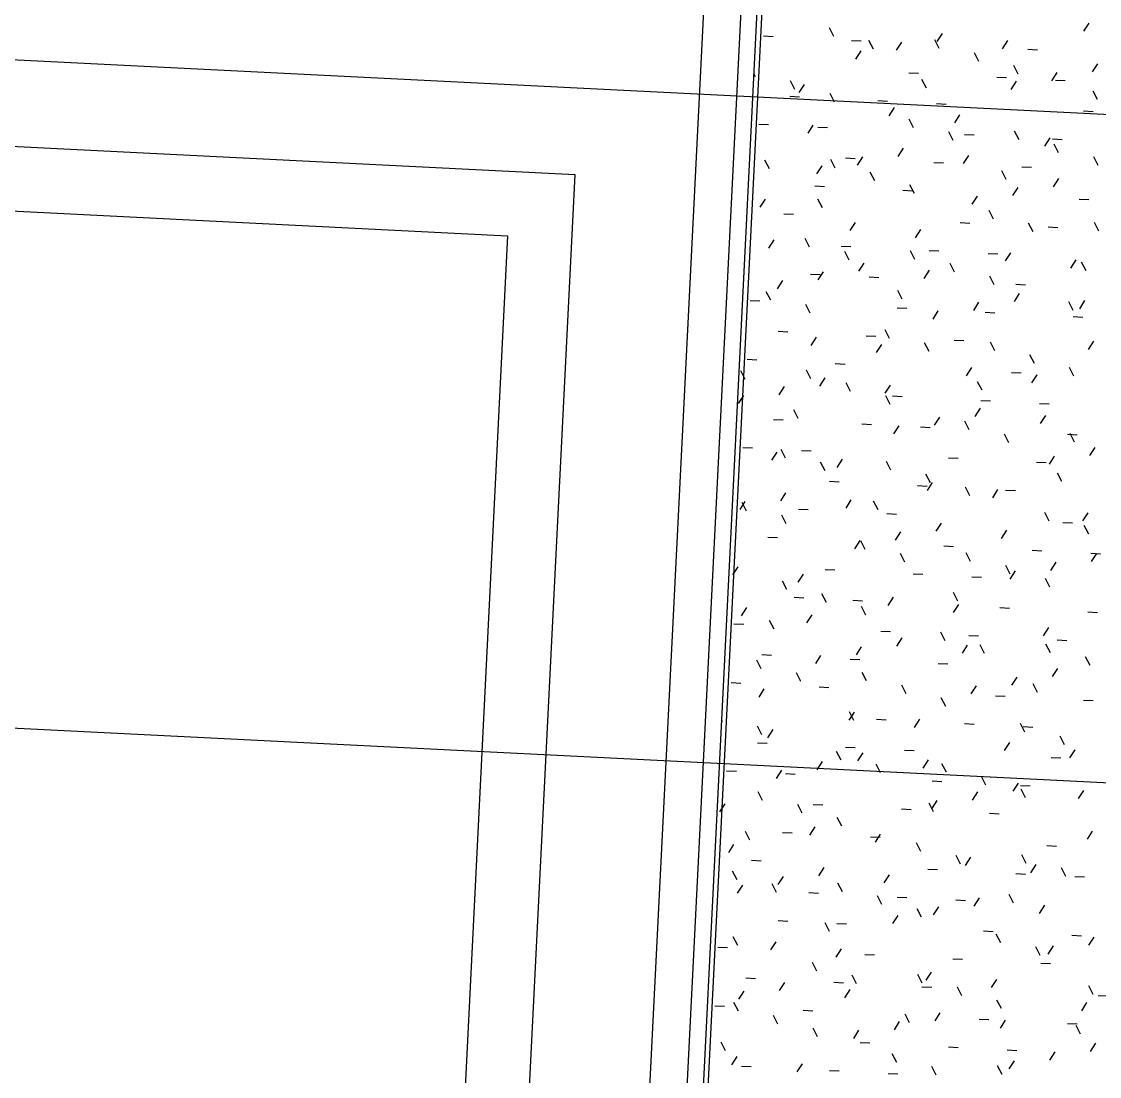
# Model space of a CAD drawing. Extents: x 549999 to 550212, y 1838161 to 1838467.
# Drawn here: x 550157.688 to 550161.04, y 1838348.997 to 1838352.275 of the extents above; entities that cross this region are included whole.
import ezdxf

# ---------------------------------------------------------------- set-up
doc = ezdxf.new("R2010")
doc.units = 0
for name, color, linetype in [('Level 15', 7, 'Continuous'), ('Level 18', 7, 'Continuous'), ('Level 36', 7, 'Continuous'), ('Level 4', 7, 'Continuous'), ('Level 8', 7, 'Continuous')]:
    doc.layers.add(name, color=color, linetype=linetype)

# ---------------------------------------------------------------- blocks, each defined once
blk = doc.blocks.new('FLOO13')
at = {"layer": 'Level 8'}
for p, q in [((-871.49, 547.1), (-1081.49, 547.1)), ((-871.49, -462.9), (-871.49, 547.1)), ((-1101.49, 527.1), (-891.49, 527.1)), ((-891.49, 527.1), (-891.49, -482.9))]:
    blk.add_line(p, q, dxfattribs=at)

msp = doc.modelspace()

# ---------------------------------------------------------------- linework, layer by layer
at = {"layer": 'Level 15'}
for p, q in [((550161.0066, 1838352.2706), (550160.9902, 1838352.2452)), ((550159.9946, 1838352.2305), (550160.0248, 1838352.229)), ((550160.2138, 1838352.2289), (550160.2001, 1838352.2558)), ((550160.5505, 1838352.2386), (550160.5342, 1838352.2133)), ((550160.2686, 1838352.2168), (550160.2988, 1838352.2153)), ((550160.3369, 1838352.1893), (550160.3231, 1838352.2161)), ((550160.4241, 1838352.2114), (550160.4077, 1838352.1861)), ((550160.5414, 1838352.1913), (550160.5276, 1838352.2181)), ((550160.7538, 1838352.2162), (550160.7374, 1838352.1908)), ((550160.2977, 1838352.1842), (550160.2813, 1838352.1589)), ((550160.6644, 1838352.1516), (550160.6507, 1838352.1785)), ((550160.8166, 1838352.1894), (550160.8467, 1838352.1879)), ((550160.7875, 1838352.112), (550160.7738, 1838352.1388)), ((550161.0338, 1838352.1441), (550161.0174, 1838352.1188)), ((550159.9697, 1838352.1038), (550159.9646, 1838352.1137)), ((550160.4467, 1838352.1163), (550160.4768, 1838352.1148)), ((550160.5017, 1838352.0682), (550160.4879, 1838352.0951)), ((550160.7207, 1838352.1026), (550160.7508, 1838352.1011)), ((550160.9074, 1838352.117), (550160.891, 1838352.0916)), ((550160.9033, 1838352.0935), (550160.9335, 1838352.092)), ((550160.0928, 1838352.0641), (550160.079, 1838352.091)), ((550160.1216, 1838352.0802), (550160.1053, 1838352.0549)), ((550160.781, 1838352.0898), (550160.7646, 1838352.0644)), ((550161.0337, 1838352.0326), (550161.0199, 1838352.0595)), ((550160.0768, 1838352.0433), (550160.107, 1838352.0418)), ((550160.2159, 1838352.0245), (550160.2021, 1838352.0513)), ((550160.3508, 1838352.0296), (550160.3809, 1838352.0281)), ((550160.4017, 1838352.0082), (550160.3853, 1838351.9828)), ((550160.5335, 1838352.0204), (550160.5636, 1838352.0189)), ((550160.9901, 1838351.9976), (550161.0202, 1838351.9961)), ((550160.462, 1838351.9451), (550160.4483, 1838351.972)), ((550160.6049, 1838351.9858), (550160.5885, 1838351.9604)), ((550159.9809, 1838351.9565), (550160.0111, 1838351.955)), ((550160.1488, 1838351.9538), (550160.1325, 1838351.9285)), ((550160.1636, 1838351.9474), (550160.1937, 1838351.9459)), ((550160.5851, 1838351.9055), (550160.5713, 1838351.9323)), ((550160.6202, 1838351.9245), (550160.6504, 1838351.923)), ((550160.7896, 1838351.9075), (550160.7758, 1838351.9344)), ((550160.885, 1838351.9137), (550160.8686, 1838351.8884)), ((550160.8942, 1838351.9109), (550160.9243, 1838351.9093)), ((550160.9126, 1838351.8678), (550160.8989, 1838351.8947)), ((550160.4289, 1838351.8818), (550160.4125, 1838351.8564)), ((550160.6321, 1838351.8593), (550160.6157, 1838351.834)), ((550160.0135, 1838351.818), (550159.9997, 1838351.8448)), ((550160.176, 1838351.8274), (550160.1596, 1838351.802)), ((550160.2179, 1838351.82), (550160.2041, 1838351.8469)), ((550160.2504, 1838351.8515), (550160.2805, 1838351.85)), ((550160.3024, 1838351.8546), (550160.2861, 1838351.8292)), ((550160.5243, 1838351.8378), (550160.5545, 1838351.8363)), ((550160.7983, 1838351.8241), (550160.8284, 1838351.8226)), ((550161.0357, 1838351.8282), (550161.022, 1838351.855)), ((550160.341, 1838351.7803), (550160.3272, 1838351.8072)), ((550160.7499, 1838351.7844), (550160.7361, 1838351.8113)), ((550160.1545, 1838351.7647), (550160.1846, 1838351.7632)), ((550160.4641, 1838351.7407), (550160.4503, 1838351.7675)), ((550160.7857, 1838351.7601), (550160.7693, 1838351.7348)), ((550160.9121, 1838351.7873), (550160.8958, 1838351.7619)), ((550160, 1838351.7234), (550159.9836, 1838351.698)), ((550160.1782, 1838351.6969), (550160.1645, 1838351.7238)), ((550160.4284, 1838351.751), (550160.4586, 1838351.7495)), ((550160.6593, 1838351.7329), (550160.6429, 1838351.7076)), ((550160.9764, 1838351.7236), (550161.0065, 1838351.7221)), ((550160.0586, 1838351.678), (550160.0887, 1838351.6765)), ((550160.7102, 1838351.6613), (550160.6965, 1838351.6882)), ((550160.28, 1838351.6513), (550160.2636, 1838351.626)), ((550160.4833, 1838351.6289), (550160.4669, 1838351.6036)), ((550160.6065, 1838351.6506), (550160.6367, 1838351.6491)), ((550160.8333, 1838351.6217), (550160.8196, 1838351.6485)), ((550160.8805, 1838351.6369), (550160.9106, 1838351.6354)), ((550161.0378, 1838351.6237), (550161.024, 1838351.6506)), ((550160.0272, 1838351.597), (550160.0108, 1838351.5716)), ((550160.1386, 1838351.5738), (550160.1248, 1838351.6007)), ((550160.2367, 1838351.5775), (550160.2668, 1838351.576)), ((550160.2617, 1838351.5342), (550160.2479, 1838351.561)), ((550160.4661, 1838351.5362), (550160.4524, 1838351.5631)), ((550160.5106, 1838351.5638), (550160.5408, 1838351.5623)), ((550160.7633, 1838351.5569), (550160.7469, 1838351.5315)), ((550160.3072, 1838351.5249), (550160.2908, 1838351.4996)), ((550160.5892, 1838351.4966), (550160.5754, 1838351.5234)), ((550160.6933, 1838351.5547), (550160.7234, 1838351.5532)), ((550160.9665, 1838351.5344), (550160.9502, 1838351.5091)), ((550160.9981, 1838351.5006), (550160.9843, 1838351.5275)), ((550160.1408, 1838351.4907), (550160.1709, 1838351.4892)), ((550160.1808, 1838351.4977), (550160.1644, 1838351.4724)), ((550160.5104, 1838351.5025), (550160.4941, 1838351.4771)), ((550160.0544, 1838351.4705), (550160.038, 1838351.4452)), ((550160.3234, 1838351.4816), (550160.3536, 1838351.4801)), ((550160.7123, 1838351.4569), (550160.6985, 1838351.4837)), ((550160.78, 1838351.4588), (550160.8102, 1838351.4573)), ((550160.0175, 1838351.409), (550160.0038, 1838351.4359)), ((550160.4265, 1838351.4131), (550160.4127, 1838351.44)), ((550160.7905, 1838351.4304), (550160.7741, 1838351.4051)), ((550159.9535, 1838351.4086), (550159.9837, 1838351.407)), ((550160.1406, 1838351.3694), (550160.1269, 1838351.3962)), ((550160.6641, 1838351.4033), (550160.6477, 1838351.3779)), ((550160.9584, 1838351.3776), (550160.9447, 1838351.4044)), ((550160.9937, 1838351.408), (550160.9773, 1838351.3827)), ((550160.4102, 1838351.3857), (550160.4403, 1838351.3842)), ((550160.5376, 1838351.3761), (550160.5213, 1838351.3507)), ((550160.6842, 1838351.372), (550160.7143, 1838351.3705)), ((550160.9581, 1838351.3583), (550160.9883, 1838351.3568)), ((550160.0403, 1838351.3127), (550160.0704, 1838351.3112)), ((550160.1584, 1838351.2945), (550160.142, 1838351.2691)), ((550160.3143, 1838351.299), (550160.3444, 1838351.2975)), ((550160.3868, 1838351.2901), (550160.373, 1838351.3169)), ((550160.3616, 1838351.2721), (550160.3452, 1838351.2467)), ((550160.5099, 1838351.2504), (550160.4961, 1838351.2772)), ((550160.5883, 1838351.2853), (550160.6184, 1838351.2838)), ((550160.7143, 1838351.2524), (550160.7006, 1838351.2793)), ((550161.0209, 1838351.2816), (550161.0045, 1838351.2562)), ((550159.9444, 1838351.2259), (550159.9746, 1838351.2244)), ((550160.8374, 1838351.2128), (550160.8236, 1838351.2396)), ((550159.9382, 1838351.1629), (550159.9244, 1838351.1897)), ((550160.1427, 1838351.1649), (550160.1289, 1838351.1918)), ((550160.2184, 1838351.2122), (550160.2485, 1838351.2107)), ((550160.6416, 1838351.2), (550160.6253, 1838351.1747)), ((550160.9605, 1838351.1731), (550160.9467, 1838351.2)), ((550160.1856, 1838351.1681), (550160.1692, 1838351.1427)), ((550160.6747, 1838351.1294), (550160.6609, 1838351.1562)), ((550160.7663, 1838351.1848), (550160.7965, 1838351.1833)), ((550160.8449, 1838351.1776), (550160.8285, 1838351.1523)), ((550160.0591, 1838351.1409), (550160.0428, 1838351.1155)), ((550160.2658, 1838351.1253), (550160.252, 1838351.1521)), ((550160.3888, 1838351.1456), (550160.3724, 1838351.1203)), ((550159.9327, 1838351.1137), (550159.9163, 1838351.0883)), ((550160.3888, 1838351.0856), (550160.3751, 1838351.1125)), ((550160.3965, 1838351.1117), (550160.4266, 1838351.1102)), ((550160.6705, 1838351.098), (550160.7006, 1838351.0965)), ((550160.8531, 1838351.0889), (550160.8832, 1838351.0874)), ((550160.103, 1838351.0418), (550160.0892, 1838351.0687)), ((550160.6688, 1838351.0736), (550160.6525, 1838351.0483)), ((550160.0266, 1838351.0387), (550160.0567, 1838351.0372)), ((550160.3006, 1838351.025), (550160.3307, 1838351.0235)), ((550160.416, 1838351.0192), (550160.3996, 1838350.9939)), ((550160.5424, 1838351.0464), (550160.526, 1838351.0211)), ((550160.635, 1838351.0063), (550160.6212, 1838351.0331)), ((550160.8721, 1838351.0512), (550160.8557, 1838351.0258)), ((550160.4832, 1838351.0159), (550160.5134, 1838351.0143)), ((550160.7581, 1838350.9666), (550160.7443, 1838350.9935)), ((550160.9399, 1838350.993), (550160.97, 1838350.9915)), ((550160.9625, 1838350.9687), (550160.9488, 1838350.9955)), ((550159.9307, 1838350.9519), (550159.9609, 1838350.9504)), ((550160.0367, 1838350.9376), (550160.0203, 1838350.9123)), ((550160.0633, 1838350.9188), (550160.0496, 1838350.9456)), ((550160.1134, 1838350.9428), (550160.1435, 1838350.9413)), ((550160.57, 1838350.92), (550160.6001, 1838350.9185)), ((550160.8992, 1838350.9247), (550160.8829, 1838350.8994)), ((550161.0257, 1838350.9519), (550161.0093, 1838350.9266)), ((550160.1864, 1838350.8791), (550160.1727, 1838350.906)), ((550160.2399, 1838350.9152), (550160.2236, 1838350.8899)), ((550160.3909, 1838350.8811), (550160.3771, 1838350.908)), ((550160.844, 1838350.9063), (550160.8741, 1838350.9048)), ((550160.514, 1838350.8415), (550160.5002, 1838350.8683)), ((550160.9229, 1838350.8456), (550160.9091, 1838350.8724)), ((550160.2001, 1838350.8469), (550160.2303, 1838350.8454)), ((550160.4741, 1838350.8332), (550160.5042, 1838350.8317)), ((550160.52, 1838350.8432), (550160.5036, 1838350.8178)), ((550160.637, 1838350.8018), (550160.6233, 1838350.8287)), ((550160.7232, 1838350.8207), (550160.7068, 1838350.7954)), ((550160.7481, 1838350.8195), (550160.7782, 1838350.818)), ((550160.0639, 1838350.8112), (550160.0475, 1838350.7859)), ((550160.2671, 1838350.7888), (550160.2508, 1838350.7634)), ((550160.3512, 1838350.7581), (550160.3375, 1838350.7849)), ((550159.9375, 1838350.784), (550159.9211, 1838350.7587)), ((550159.9423, 1838350.754), (550159.9285, 1838350.7808)), ((550160.1042, 1838350.7601), (550160.1344, 1838350.7586)), ((550160.0654, 1838350.7143), (550160.0516, 1838350.7412)), ((550160.3782, 1838350.7464), (550160.4084, 1838350.7449)), ((550160.8832, 1838350.7225), (550160.8694, 1838350.7493)), ((550160.9262, 1838350.719), (550160.9563, 1838350.7175)), ((550161.0032, 1838350.7487), (550160.9869, 1838350.7234)), ((550160.4207, 1838350.6896), (550160.4044, 1838350.6642)), ((550160.5472, 1838350.7168), (550160.5308, 1838350.6914)), ((550160.7504, 1838350.6943), (550160.734, 1838350.669)), ((550161.0063, 1838350.6828), (550160.9925, 1838350.7097)), ((550160.0083, 1838350.6734), (550160.0385, 1838350.6719)), ((550160.2943, 1838350.6624), (550160.2779, 1838350.637)), ((550160.3116, 1838350.635), (550160.2978, 1838350.6618)), ((550160.4346, 1838350.5953), (550160.4209, 1838350.6222)), ((550160.5563, 1838350.646), (550160.5864, 1838350.6445)), ((550160.6391, 1838350.5974), (550160.6253, 1838350.6242)), ((550160.8303, 1838350.6323), (550160.8604, 1838350.6308)), ((550161.0129, 1838350.6232), (550161.0431, 1838350.6217)), ((550161.0304, 1838350.6223), (550161.0141, 1838350.5969)), ((550160.7622, 1838350.5577), (550160.7484, 1838350.5845)), ((550160.904, 1838350.5951), (550160.8876, 1838350.5697)), ((550159.915, 1838350.5808), (550159.8987, 1838350.5555)), ((550160.1183, 1838350.5584), (550160.1019, 1838350.533)), ((550160.1864, 1838350.5729), (550160.2166, 1838350.5714)), ((550160.4604, 1838350.5592), (550160.4905, 1838350.5577)), ((550160.6431, 1838350.5501), (550160.6732, 1838350.5486)), ((550160.7776, 1838350.5679), (550160.7612, 1838350.5426)), ((550160.0674, 1838350.5099), (550160.0537, 1838350.5367)), ((550160.8853, 1838350.518), (550160.8715, 1838350.5449)), ((550160.0905, 1838350.4862), (550160.1207, 1838350.4847)), ((550160.1905, 1838350.4702), (550160.1767, 1838350.497)), ((550160.3983, 1838350.4863), (550160.3819, 1838350.461)), ((550160.5994, 1838350.4743), (550160.5857, 1838350.5011)), ((550159.9422, 1838350.4544), (550159.9259, 1838350.429)), ((550160.2732, 1838350.477), (550160.3033, 1838350.4755)), ((550160.3136, 1838350.4305), (550160.2998, 1838350.4574)), ((550160.6015, 1838350.4639), (550160.5852, 1838350.4386)), ((550160.7298, 1838350.4542), (550160.76, 1838350.4527)), ((550160.1455, 1838350.4319), (550160.1291, 1838350.4066)), ((550161.0038, 1838350.4405), (550161.0339, 1838350.439)), ((550159.9033, 1838350.404), (550159.9335, 1838350.4025)), ((550160.0278, 1838350.3868), (550160.014, 1838350.4136)), ((550160.8816, 1838350.3919), (550160.8652, 1838350.3665)), ((550160.36, 1838350.3811), (550160.3901, 1838350.3796)), ((550160.4255, 1838350.3599), (550160.4091, 1838350.3346)), ((550160.5598, 1838350.3512), (550160.546, 1838350.378)), ((550160.6339, 1838350.3674), (550160.6641, 1838350.3659)), ((550160.9079, 1838350.3537), (550160.938, 1838350.3522)), ((550160.2991, 1838350.3327), (550160.2827, 1838350.3074)), ((550160.6287, 1838350.3375), (550160.6124, 1838350.3121)), ((550160.6828, 1838350.3115), (550160.6691, 1838350.3384)), ((550160.8873, 1838350.3136), (550160.8735, 1838350.3404)), ((550159.9881, 1838350.2637), (550159.9743, 1838350.2905)), ((550159.9901, 1838350.3081), (550160.0202, 1838350.3066)), ((550160.1727, 1838350.3055), (550160.1563, 1838350.2802)), ((550160.2641, 1838350.2944), (550160.2942, 1838350.2929)), ((550161.0104, 1838350.2739), (550160.9966, 1838350.3008)), ((550160.1112, 1838350.224), (550160.0974, 1838350.2509)), ((550160.3156, 1838350.2261), (550160.3019, 1838350.2529)), ((550160.538, 1838350.2807), (550160.5682, 1838350.2792)), ((550160.9088, 1838350.2654), (550160.8924, 1838350.2401)), ((550159.8942, 1838350.2213), (550159.9243, 1838350.2198)), ((550160.7824, 1838350.2382), (550160.766, 1838350.2129)), ((550160.8476, 1838350.1905), (550160.8339, 1838350.2173)), ((550159.9966, 1838350.2015), (550159.9802, 1838350.1762)), ((550160.1682, 1838350.2076), (550160.1983, 1838350.2061)), ((550160.4387, 1838350.1864), (550160.425, 1838350.2133)), ((550160.6559, 1838350.2111), (550160.6396, 1838350.1857)), ((550160.5618, 1838350.1467), (550160.548, 1838350.1736)), ((550160.7161, 1838350.1802), (550160.7463, 1838350.1787)), ((550160.9901, 1838350.1665), (550161.0202, 1838350.165)), ((550160.2767, 1838350.1295), (550160.2603, 1838350.1041)), ((550160.276, 1838350.103), (550160.2622, 1838350.1298)), ((550159.8671, 1838350.0989), (550159.8642, 1838350.1045)), ((550159.9901, 1838350.0592), (550159.9764, 1838350.0861)), ((550160.3463, 1838350.1072), (550160.3764, 1838350.1057)), ((550160.4799, 1838350.1071), (550160.4635, 1838350.0817)), ((550160.6202, 1838350.0935), (550160.6504, 1838350.092)), ((550160.808, 1838350.0674), (550160.7942, 1838350.0943)), ((550160.8029, 1838350.0843), (550160.833, 1838350.0828)), ((550160.0238, 1838350.0751), (550160.0074, 1838350.0498)), ((550160.9311, 1838350.0277), (550160.9173, 1838350.0546)), ((550159.9764, 1838350.0341), (550160.0065, 1838350.0326)), ((550160.2504, 1838350.0204), (550160.2805, 1838350.0189)), ((550160.7599, 1838350.035), (550160.7436, 1838350.0097)), ((550160.2363, 1838349.9799), (550160.2225, 1838350.0068)), ((550160.3038, 1838350.0031), (550160.2875, 1838349.9777)), ((550160.433, 1838350.0113), (550160.4632, 1838350.0098)), ((550160.5071, 1838349.9806), (550160.4907, 1838349.9553)), ((550160.8896, 1838349.9884), (550160.9198, 1838349.9869)), ((550160.9632, 1838350.0126), (550160.9468, 1838349.9872)), ((550159.8805, 1838349.9473), (550159.9106, 1838349.9458)), ((550160.051, 1838349.9487), (550160.0346, 1838349.9233)), ((550160.1774, 1838349.9759), (550160.161, 1838349.9505)), ((550160.3594, 1838349.9402), (550160.3456, 1838349.9671)), ((550160.5638, 1838349.9423), (550160.5501, 1838349.9691)), ((550160.0631, 1838349.9382), (550160.0933, 1838349.9367)), ((550160.5198, 1838349.9154), (550160.5499, 1838349.9139)), ((550160.6869, 1838349.9026), (550160.6732, 1838349.9295)), ((550159.9922, 1838349.8548), (550159.9784, 1838349.8816)), ((550160.6607, 1838349.8814), (550160.6443, 1838349.856)), ((550160.7871, 1838349.9086), (550160.7707, 1838349.8832)), ((550160.7938, 1838349.9017), (550160.8239, 1838349.9002)), ((550160.81, 1838349.863), (550160.7962, 1838349.8898)), ((550160.9904, 1838349.8862), (550160.974, 1838349.8608)), ((550160.5242, 1838349.8192), (550160.5104, 1838349.8461)), ((550160.5343, 1838349.8542), (550160.5179, 1838349.8289)), ((550159.875, 1838349.8447), (550159.8586, 1838349.8193)), ((550160.1153, 1838349.8151), (550160.1015, 1838349.842)), ((550160.1499, 1838349.8423), (550160.18, 1838349.8408)), ((550160.4239, 1838349.8286), (550160.454, 1838349.8271)), ((550160.6979, 1838349.8149), (550160.728, 1838349.8134)), ((550160.2384, 1838349.7754), (550160.2246, 1838349.8023)), ((550159.9525, 1838349.7317), (550159.9388, 1838349.7585)), ((550160.054, 1838349.7556), (550160.0842, 1838349.754)), ((550160.155, 1838349.7726), (550160.1386, 1838349.7473)), ((550160.3582, 1838349.7502), (550160.3419, 1838349.7249)), ((550161.0175, 1838349.7597), (550161.0012, 1838349.7344)), ((550159.9021, 1838349.7183), (550159.8858, 1838349.6929)), ((550160.328, 1838349.7419), (550160.3581, 1838349.7404)), ((550160.4845, 1838349.6961), (550160.4708, 1838349.723)), ((550160.8759, 1838349.7145), (550160.9061, 1838349.713)), ((550160.6076, 1838349.6565), (550160.5938, 1838349.6833)), ((550160.8121, 1838349.6585), (550160.7983, 1838349.6854)), ((550159.9581, 1838349.6688), (550159.9883, 1838349.6673)), ((550160.1822, 1838349.6462), (550160.1658, 1838349.6209)), ((550160.6383, 1838349.6782), (550160.6219, 1838349.6528)), ((550160.8415, 1838349.6557), (550160.8251, 1838349.6304)), ((550160.9351, 1838349.6188), (550160.9214, 1838349.6457)), ((550159.9129, 1838349.6086), (550159.8991, 1838349.6355)), ((550160.0558, 1838349.619), (550160.0394, 1838349.5937)), ((550160.3854, 1838349.6238), (550160.369, 1838349.5984)), ((550160.5061, 1838349.6414), (550160.5362, 1838349.6399)), ((550160.7801, 1838349.6277), (550160.8102, 1838349.6262)), ((550160.9627, 1838349.6186), (550160.9928, 1838349.6171)), ((550159.9293, 1838349.5918), (550159.913, 1838349.5665)), ((550160.0359, 1838349.5689), (550160.0222, 1838349.5958)), ((550160.2404, 1838349.571), (550160.2266, 1838349.5978)), ((550160.1362, 1838349.5683), (550160.1663, 1838349.5668)), ((550160.3635, 1838349.5313), (550160.3497, 1838349.5582)), ((550160.4102, 1838349.5546), (550160.4403, 1838349.5531)), ((550160.5928, 1838349.5455), (550160.623, 1838349.544)), ((550160.6655, 1838349.5517), (550160.6491, 1838349.5264)), ((550160.7724, 1838349.5354), (550160.7586, 1838349.5623)), ((550160.4866, 1838349.4917), (550160.4728, 1838349.5185)), ((550160.539, 1838349.5245), (550160.5227, 1838349.4992)), ((550160.8687, 1838349.5293), (550160.8523, 1838349.504)), ((550160.0403, 1838349.4816), (550160.0705, 1838349.4801)), ((550160.4126, 1838349.4974), (550160.3962, 1838349.472)), ((550160.2007, 1838349.4479), (550160.187, 1838349.4748)), ((550160.223, 1838349.4724), (550160.2531, 1838349.4709)), ((550160.6796, 1838349.4496), (550160.7097, 1838349.4481)), ((550159.9149, 1838349.4042), (550159.9011, 1838349.431)), ((550160.0333, 1838349.4158), (550160.017, 1838349.3904)), ((550160.7327, 1838349.4123), (550160.719, 1838349.4392)), ((550160.9536, 1838349.4359), (550160.9837, 1838349.4344)), ((550161.0223, 1838349.4301), (550161.0059, 1838349.4047)), ((550159.8531, 1838349.3994), (550159.8832, 1838349.3979)), ((550160.2366, 1838349.3934), (550160.2202, 1838349.368)), ((550160.8558, 1838349.3727), (550160.842, 1838349.3995)), ((550160.8959, 1838349.4029), (550160.8795, 1838349.3775)), ((550160.1611, 1838349.3248), (550160.1473, 1838349.3517)), ((550160.3097, 1838349.3766), (550160.3399, 1838349.375)), ((550160.5837, 1838349.3629), (550160.6138, 1838349.3613)), ((550160.8577, 1838349.3492), (550160.8878, 1838349.3477)), ((550160.2842, 1838349.2852), (550160.2704, 1838349.312)), ((550160.4886, 1838349.2872), (550160.4748, 1838349.3141)), ((550160.5166, 1838349.3213), (550160.5002, 1838349.296)), ((550159.9399, 1838349.3035), (550159.97, 1838349.302)), ((550160.0605, 1838349.2894), (550160.0442, 1838349.264)), ((550160.2138, 1838349.2898), (550160.244, 1838349.2883)), ((550160.7198, 1838349.2989), (550160.7035, 1838349.2735)), ((550161.0206, 1838349.2516), (550161.0068, 1838349.2785)), ((550159.9341, 1838349.2622), (550159.9177, 1838349.2368)), ((550160.2638, 1838349.2669), (550160.2474, 1838349.2416)), ((550160.4878, 1838349.2761), (550160.518, 1838349.2746)), ((550160.6117, 1838349.2475), (550160.5979, 1838349.2744)), ((550161.0358, 1838349.2487), (550161.0659, 1838349.2472)), ((550159.844, 1838349.2167), (550159.8741, 1838349.2152)), ((550159.917, 1838349.1997), (550159.9032, 1838349.2266)), ((550160.7348, 1838349.2079), (550160.721, 1838349.2347)), ((550160.9999, 1838349.2268), (550160.9835, 1838349.2015)), ((550160.04, 1838349.16), (550160.0263, 1838349.1869)), ((550160.1179, 1838349.203), (550160.1481, 1838349.2015)), ((550160.4489, 1838349.1641), (550160.4352, 1838349.191)), ((550160.5438, 1838349.1949), (550160.5274, 1838349.1695)), ((550160.1631, 1838349.1204), (550160.1494, 1838349.1472)), ((550160.4174, 1838349.1677), (550160.401, 1838349.1424)), ((550160.6659, 1838349.1756), (550160.696, 1838349.1741)), ((550160.747, 1838349.1725), (550160.7307, 1838349.1471)), ((550160.9399, 1838349.1619), (550160.97, 1838349.1604)), ((550160.9809, 1838349.1285), (550160.9672, 1838349.1554)), ((550160.2909, 1838349.1405), (550160.2746, 1838349.1152)), ((550159.8773, 1838349.0766), (550159.8635, 1838349.1035)), ((550160.296, 1838349.1026), (550160.3262, 1838349.1011)), ((550160.57, 1838349.0889), (550160.6002, 1838349.0874)), ((550160.7527, 1838349.0797), (550160.7828, 1838349.0782)), ((550161.0271, 1838349.1004), (550161.0107, 1838349.0751)), ((550159.9117, 1838349.0589), (550159.8953, 1838349.0336)), ((550160.4093, 1838349.041), (550160.3955, 1838349.0679)), ((550160.7742, 1838349.046), (550160.7578, 1838349.0207)), ((550160.9006, 1838349.0732), (550160.8843, 1838349.0479)), ((550159.9262, 1838349.0295), (550159.9563, 1838349.028)), ((550160.1149, 1838349.0365), (550160.0985, 1838349.0112)), ((550160.2001, 1838349.0158), (550160.2303, 1838349.0143)), ((550160.5324, 1838349.0014), (550160.5186, 1838349.0282)), ((550160.7368, 1838349.0034), (550160.7231, 1838349.0303)), ((550160.3828, 1838349.0067), (550160.4129, 1838349.0052))]:
    msp.add_line(p, q, dxfattribs=at)
at = {"layer": 'Level 18'}
for p, q in [((550160.3482, 1838360.7881), (550159.2873, 1838339.5666)), ((550155.0135, 1838350.2128), (550169.0866, 1838349.5093))]:
    msp.add_line(p, q, dxfattribs=at)
at = {"layer": 'Level 36'}
msp.add_line((550155.3364, 1838352.2737), (550184.3779, 1838350.8219), dxfattribs=at)
at = {"layer": 'Level 4'}
for p, q in [((550160.0305, 1838353.131), (550159.5145, 1838342.8089)), ((550159.2975, 1838342.0738), (550159.8417, 1838352.9602))]:
    msp.add_line(p, q, dxfattribs=at)
at = {"layer": 'Level 8'}
msp.add_line((550160.0148, 1838353.1167), (550159.4705, 1838342.2303), dxfattribs=at)

# ---------------------------------------------------------------- block references
at = {"layer": 'Level 8', "xscale": 0.010000000000000004, "yscale": 0.01, "rotation": -2.8619937920406366}
msp.add_blockref('FLOO13', (550167.84, 1838345.9), dxfattribs=at)

doc.saveas('drawing.dxf')
